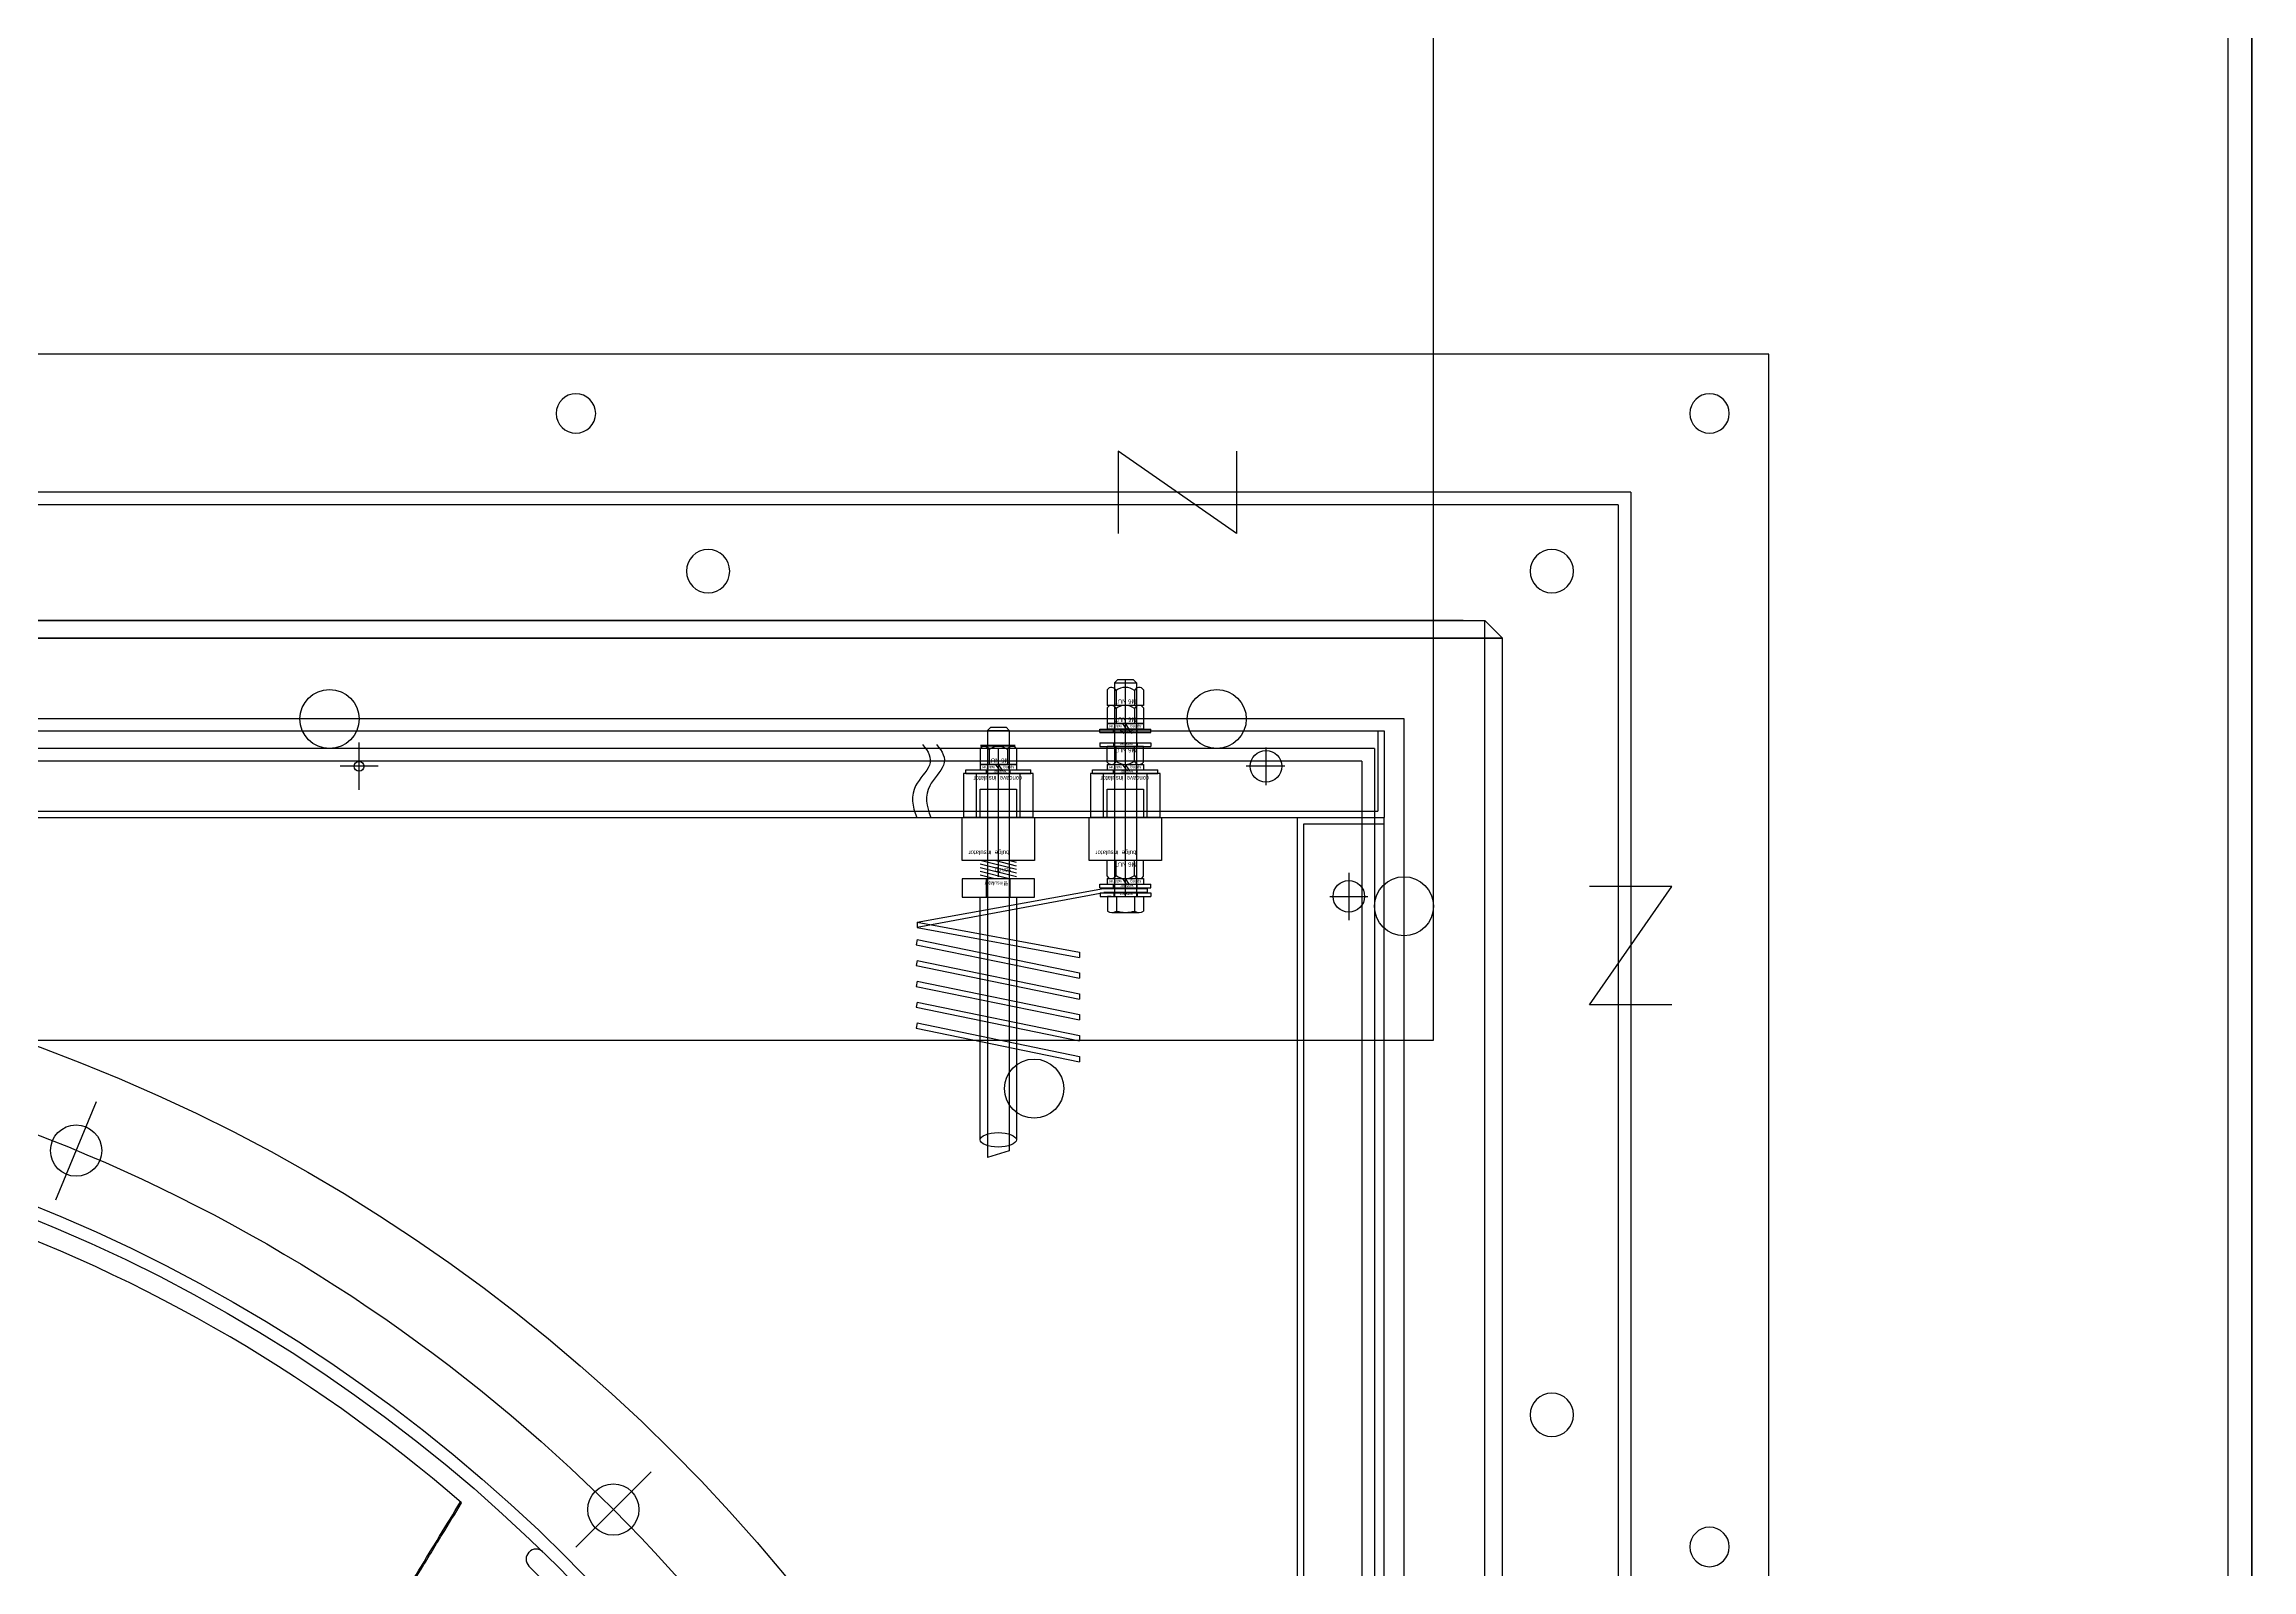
# Model space of a CAD drawing. Header units: millimetres. Extents: x 89978 to 501025, y -351975 to 835730.
# Drawn here: x 272390 to 272950, y -169260 to -168873 of the extents above; entities that cross this region are included whole.
import ezdxf
from ezdxf.enums import TextEntityAlignment as Align

# ---------------------------------------------------------------- set-up
doc = ezdxf.new("R2010")
doc.units = ezdxf.units.MM
doc.header["$LTSCALE"] = 150
doc.linetypes.add('CENTER', pattern=[50.8, 31.75, -6.35, 6.35, -6.35])
doc.layers.add('------00 Load Bank', color=3, linetype='Continuous')
doc.styles.add('ELEC', font='')
doc.styles.get('ELEC').set_extended_font_data('Dotum')

# ---------------------------------------------------------------- blocks, each defined once
blk = doc.blocks.new('A$Cd768ecee')
at = {"color": 0}
for p, q in [((0, 0), (0, 1180)), ((0, 1180), (1180, 1180)), ((35, 1145), (1145, 1145)), ((35, 1145), (35, 35)), ((38.2, 1141.8), (1141.8, 1141.8)), ((38.2, 1141.8), (38.2, 38.2)), ((100, 1080), (100, 100)), ((100, 1080), (1080, 1080)), ((103.2, 1076.8), (1076.8, 1076.8)), ((103.2, 1076.8), (103.2, 103.2))]:
    blk.add_line(p, q, dxfattribs=at)
for points in [[(135, 1155.42), (135, 1134.58), (165, 1155.42), (165, 1134.58)], [(24.58, 1015), (45.42, 1015), (24.58, 1045), (45.42, 1045)]]:
    blk.add_lwpolyline(points, dxfattribs=at)
for centre, radius in [((15, 1165), 5), ((302.5, 1165), 5), ((55, 1125), 5.5), ((269, 1125), 5.5), ((55, 911), 5.5), ((15, 877.5), 5)]:
    blk.add_circle(centre, radius, dxfattribs=at)
blk = doc.blocks.new('A$Ca2785acc')
h = blk.add_hatch()
h.set_pattern_fill('ANSI31', color=0, scale=0.46, angle=90, style=0)
h.set_pattern_definition([(135, (-808.9499, -1994.633), (-1.0327295, -1.0327295), [])])
h.paths.add_polyline_path([(63.28, 12.53), (67.29, 12.53), (67.29, 13.64), (63.28, 13.64)])
at = {"color": 0}
for p, q in [((0, 980), (0, 35)), ((22, 980), (22, 35)), ((20.4, 978.4), (20.4, 36.6)), ((95.12, 119.49), (100.65, 121.23)), ((93.29, 55.15), (93.29, 116.74)), ((102.49, 116.74), (102.49, 55.15)), ((118.72, 88.4), (77.32, 96.92)), ((77.32, 95.57), (77.32, 96.92)), ((118.45, 87.1), (77.32, 95.57)), ((118.72, 83.11), (77.32, 91.63)), ((77.32, 90.28), (77.32, 91.63)), ((118.45, 81.81), (77.32, 90.28)), ((118.72, 77.82), (77.32, 86.34)), ((77.32, 84.99), (77.32, 86.34)), ((118.45, 76.53), (77.32, 84.99)), ((118.45, 87.1), (118.72, 88.4)), ((118.72, 72.53), (77.32, 81.05)), ((77.32, 79.7), (77.32, 81.05)), ((118.45, 71.24), (77.32, 79.7)), ((118.45, 81.81), (118.72, 83.11)), ((118.72, 67.25), (77.32, 75.76)), ((77.32, 74.41), (77.32, 75.76)), ((118.45, 65.95), (77.32, 74.41)), ((118.45, 76.53), (118.72, 77.82)), ((118.45, 62.86), (77.32, 70.47)), ((77.32, 69.12), (77.32, 70.47)), ((118.45, 61.5), (77.32, 69.12)), ((118.45, 71.24), (118.72, 72.53)), ((118.45, 65.95), (118.72, 67.25)), ((118.45, 62.78), (71.15, 53.97)), ((118.45, 61.5), (118.45, 62.86)), ((9, 49), (9, 61)), ((118.45, 61.5), (71.21, 52.96)), ((13.8, 55), (4.2, 55)), ((72.07, 55), (59.19, 55)), ((59.19, 54.08), (59.19, 55)), ((72.07, 54.08), (59.19, 54.08)), ((72.13, 52.79), (59.25, 52.79)), ((59.25, 52.79), (59.25, 51.87)), ((72.13, 51.87), (59.25, 51.87)), ((68.48, 54.08), (60.11, 54.08)), ((60.11, 53.97), (71.15, 53.97)), ((61.06, 50.48), (61.06, 51.87)), ((64.8, 51.87), (61.06, 51.87)), ((65.73, 50.48), (61.06, 50.48)), ((69.26, 50.48), (62.12, 50.48)), ((62.64, 54.08), (62.64, 55)), ((62.7, 52.79), (62.7, 51.87)), ((65.73, 50.48), (64.8, 51.87)), ((70.26, 51.87), (65.46, 51.87)), ((66.39, 50.48), (65.46, 51.87)), ((65.63, 55), (65.63, 0)), ((70.26, 50.48), (66.39, 50.48)), ((68.62, 54.08), (68.62, 55)), ((68.68, 52.79), (68.68, 51.87)), ((70.26, 50.48), (70.26, 51.87)), ((71.15, 54.08), (71.15, 54.08)), ((72.07, 54.08), (72.07, 55)), ((72.13, 52.79), (72.13, 51.87)), ((102.49, 55.15), (93.29, 55.15)), ((94.9, 55.15), (94.9, 50.55)), ((95.13, 50.51), (102.49, 48.67)), ((98.81, 50.51), (102.49, 49.59)), ((100.88, 55.15), (100.88, 50.55)), ((56.49, 45.91), (74.89, 45.91)), ((56.49, 35), (56.49, 45.91)), ((61.09, 49.9), (61.09, 45.91)), ((61.09, 45.91), (70.29, 45.91)), ((63.39, 49.68), (63.39, 45.91)), ((65.69, 28.21), (65.69, 46.13)), ((67.99, 49.68), (67.99, 45.91)), ((70.29, 49.9), (70.29, 45.91)), ((74.89, 45.91), (74.89, 35)), ((88.69, 45.91), (107.09, 45.91)), ((88.69, 35), (88.69, 45.91)), ((93.29, 50.05), (102.49, 47.75)), ((93.29, 49.13), (102.49, 46.83)), ((93.29, 48.21), (102.49, 45.91)), ((93.29, 47.29), (98.81, 45.91)), ((93.29, 46.37), (95.13, 45.91)), ((97.89, 17.31), (97.89, 50.02)), ((107.09, 45.91), (107.09, 35)), ((20.4, 36.6), (0, 36.6)), ((985, 35), (0, 35)), ((0, 13), (0, 35)), ((22, 35), (0, 35)), ((61.09, 35), (56.49, 35)), ((60.17, 34.87), (60.17, 23.83)), ((61.09, 27.83), (61.09, 35)), ((74.89, 35), (70.29, 35)), ((70.29, 35), (70.29, 27.83)), ((71.21, 34.87), (71.21, 23.83)), ((93.29, 35), (88.69, 35)), ((92.37, 34.87), (92.37, 23.83)), ((93.29, 27.83), (93.29, 35)), ((107.09, 35), (102.49, 35)), ((102.49, 35), (102.49, 27.83)), ((103.41, 34.87), (103.41, 23.83)), ((983.4, 33.4), (1.6, 33.4)), ((1.6, 13), (1.6, 33.4)), ((260, 28), (260, 16)), ((73.97, 23.83), (57.41, 23.83)), ((57.41, 23.83), (57.41, 22.91)), ((73.97, 22.91), (57.41, 22.91)), ((61.06, 21.52), (61.06, 22.91)), ((64.8, 22.91), (61.06, 22.91)), ((70.29, 27.83), (61.09, 27.83)), ((62.7, 23.83), (62.7, 22.91)), ((65.73, 21.52), (64.8, 22.91)), ((66.39, 21.52), (65.46, 22.91)), ((68.68, 23.83), (68.68, 22.91)), ((70.26, 21.52), (70.26, 22.91)), ((73.97, 23.83), (73.97, 22.91)), ((106.17, 23.83), (89.61, 23.83)), ((89.61, 23.83), (89.61, 22.91)), ((106.17, 22.91), (89.61, 22.91)), ((97, 22.91), (93.26, 22.91)), ((93.26, 21.52), (93.26, 22.91)), ((97, 22.91), (93.26, 22.91)), ((102.49, 27.83), (93.29, 27.83)), ((94.9, 23.83), (94.9, 22.91)), ((97.93, 21.52), (97, 22.91)), ((98.59, 21.52), (97.66, 22.91)), ((100.88, 23.83), (100.88, 22.91)), ((102.46, 21.52), (102.46, 22.91)), ((106.17, 23.83), (106.17, 22.91)), ((72.13, 16.95), (59.25, 16.95)), ((59.25, 16.03), (59.25, 16.95)), ((65.73, 21.52), (61.06, 21.52)), ((61.09, 20.94), (61.09, 16.95)), ((61.09, 16.95), (70.29, 16.95)), ((62.7, 16.03), (62.7, 16.95)), ((63.39, 20.72), (63.39, 16.95)), ((70.26, 21.52), (66.39, 21.52)), ((67.99, 20.72), (67.99, 16.95)), ((68.68, 16.03), (68.68, 16.95)), ((70.29, 20.94), (70.29, 16.95)), ((72.13, 16.03), (72.13, 16.95)), ((97.93, 21.52), (93.26, 21.52)), ((93.29, 21.52), (102.49, 21.52)), ((93.29, 17.52), (93.29, 21.52)), ((95.59, 17.74), (95.59, 21.52)), ((102.46, 21.52), (98.59, 21.52)), ((100.19, 17.74), (100.19, 21.52)), ((102.49, 17.52), (102.49, 21.52)), ((985, 13), (0, 13)), ((72.13, 16.03), (59.25, 16.03)), ((72.13, 13.46), (59.25, 13.46)), ((59.25, 13.46), (59.25, 12.54)), ((72.13, 12.54), (59.25, 12.54)), ((61.06, 11.14), (61.06, 12.54)), ((64.8, 12.54), (61.06, 12.54)), ((61.09, 12.54), (70.29, 12.54)), ((62.7, 13.46), (62.7, 12.54)), ((65.73, 11.14), (64.8, 12.54)), ((66.39, 11.14), (65.46, 12.54)), ((68.68, 13.46), (68.68, 12.54)), ((70.26, 11.14), (70.26, 12.54)), ((72.13, 13.46), (72.13, 12.54)), ((65.73, 11.14), (61.06, 11.14)), ((61.09, 11.14), (70.29, 11.14)), ((61.09, 7.15), (61.09, 11.14)), ((61.09, 6.58), (70.29, 6.58)), ((61.09, 2.58), (61.09, 6.58)), ((63.39, 7.37), (63.39, 11.14)), ((63.39, 2.8), (63.39, 6.58)), ((70.26, 11.14), (66.39, 11.14)), ((67.99, 7.37), (67.99, 11.14)), ((67.99, 2.8), (67.99, 6.58)), ((70.29, 7.15), (70.29, 11.14)), ((70.29, 2.58), (70.29, 6.58))]:
    blk.add_line(p, q, dxfattribs=at)
at = {"color": 0, "linetype": 'Continuous'}
for p, q in [((95.12, 12.89), (95.12, 119.49)), ((100.65, 12.89), (100.65, 121.23)), ((61.03, 55), (61.03, 58.71)), ((69.07, 59.04), (62.18, 59.04)), ((63.33, 55), (63.33, 58.71)), ((67.93, 55), (67.93, 58.71)), ((70.22, 55), (70.22, 58.71)), ((70.22, 55), (61.03, 55)), ((62, 55), (61.03, 55)), ((62.86, 0.82), (62.86, 55)), ((68.39, 0.82), (68.39, 55)), ((69.26, 55), (70.22, 55)), ((100.65, 12.89), (95.12, 12.89)), ((95.94, 12.07), (95.12, 12.89)), ((99.83, 12.07), (95.94, 12.07)), ((99.83, 12.07), (100.65, 12.89)), ((68.39, 0.82), (62.86, 0.82)), ((63.69, 0), (62.86, 0.82)), ((67.57, 0), (63.69, 0)), ((67.57, 0), (68.39, 0.82))]:
    blk.add_line(p, q, dxfattribs=at)
at = {"color": 0, "linetype": 'CENTER'}
for p, q in [((30, 26.8), (30, 17.2)), ((25.2, 22), (35, 22)), ((255.2, 22), (264.8, 22))]:
    blk.add_line(p, q, dxfattribs=at)
at = {"color": 0}
blk.add_lwpolyline([(71.21, 52.96), (60.16, 52.96), (60.11, 54.08)], dxfattribs=at)
for points in [[(88.69, 50.55), (107.09, 50.55), (107.09, 55.15), (88.69, 55.15)], [(56.86, 23.83), (74.52, 23.83), (74.52, 34.87), (56.86, 34.87)], [(89.06, 23.83), (106.72, 23.83), (106.72, 34.87), (89.06, 34.87)]]:
    blk.add_lwpolyline(points, close=True, dxfattribs=at)
at = {"color": 0, "linetype": 'Continuous', "const_width": 0.479}
blk.add_lwpolyline([(93.55, 16.76), (102.45, 16.76)], dxfattribs=at)
at = {"color": 0}
for centre, radius in [((9, 55), 4), ((30, 22), 4), ((260, 22), 1.25)]:
    blk.add_circle(centre, radius, dxfattribs=at)
at = {"color": 0, "linetype": 'Continuous'}
for centre, radius, start, end in [((62.18, 56.93), 2.12, 57.1328, 122.8672), ((65.63, 51.08), 7.96, 73.2214, 106.7786), ((69.07, 56.93), 2.12, 57.1328, 122.8672)]:
    blk.add_arc(centre, radius, start, end, dxfattribs=at)
at = {"color": 0}
for centre, radius, start, end in [((62.18, 49.16), 1.32, 23.5257, 145.7248), ((65.69, 46.74), 3.74, 52.025, 127.975), ((69.2, 49.16), 1.32, 34.2752, 156.4743), ((62.18, 20.2), 1.32, 23.5257, 145.7248), ((65.69, 17.78), 3.74, 52.025, 127.975), ((69.2, 20.2), 1.32, 34.2752, 156.4743), ((94.38, 18.27), 1.32, 214.2752, 336.4743), ((97.89, 20.69), 3.74, 232.025, 307.975), ((101.4, 18.27), 1.32, 203.5257, 325.7248), ((62.18, 7.89), 1.32, 214.2752, 336.4743), ((65.69, 10.31), 3.74, 232.025, 307.975), ((69.2, 7.89), 1.32, 203.5257, 325.7248), ((62.18, 3.32), 1.32, 214.2752, 336.4743), ((65.69, 5.74), 3.74, 232.025, 307.975), ((69.2, 3.32), 1.32, 203.5257, 325.7248)]:
    blk.add_arc(centre, radius, start, end, dxfattribs=at)
blk.add_ellipse((97.9, 116.74), major_axis=(4.59, 0), ratio=0.400356, dxfattribs=at)
for points in [[(113.59, 16.47), (111.97, 18.18), (110.38, 21.53), (116.9, 27.43), (116.16, 32.1), (114.98, 35)], [(117.16, 16.47), (115.54, 18.18), (113.95, 21.53), (120.47, 27.43), (119.73, 32.1), (118.55, 35)]]:
    blk.add_open_spline(points, degree=3, knots=[8.483166, 8.483166, 8.483166, 8.483166, 15.848258, 22.664705, 31.871365, 31.871365, 31.871365, 31.871365], dxfattribs=at)
at = {"color": 0, "style": 'ELEC'}
for s, height, p in [('spring ', 0.736, (63.15, 50.87)), ('washer', 0.736, (65.29, 52.05)), ('washer', 0.736, (65.39, 54.09)), ('washer', 0.736, (68.25, 50.87)), ('평insulator ', 0.92, (98.57, 51.22)), ('M6 NUT', 1.104, (65.68, 46.33)), ('spring ', 1.104, (96.9, 47.83)), ('concave  insulator ', 1.104, (66, 24.5)), ('spring ', 0.736, (63.15, 21.91)), ('washer', 0.736, (65.29, 23.09)), ('washer', 0.736, (68.25, 21.91)), ('concave  insulator ', 1.104, (98.2, 24.5)), ('spring ', 0.736, (95.35, 21.91)), ('washer', 0.736, (97.49, 23.09)), ('washer', 0.736, (100.45, 21.91)), ('M6 NUT', 1.104, (65.68, 17.37)), ('washer', 0.736, (65.45, 16.03)), ('M6 NUT', 1.104, (97.88, 19.99)), ('spring ', 0.736, (63.15, 11.53)), ('washer', 0.736, (65.29, 12.72)), ('washer', 0.736, (68.25, 11.53)), ('M6 NUT', 1.104, (65.68, 9.62)), ('M6 NUT', 1.104, (65.68, 5.05))]:
    blk.add_text(s, height=height, dxfattribs=at).set_placement(p, align=Align.CENTER)
at = {"color": 0, "style": 'ELEC', "text_generation_flag": 6}
for p in [(68.27, 43.37), (100.47, 43.37)]:
    blk.add_text('bulge  insulator ', height=1.104, rotation=180, dxfattribs=at).set_placement(p, align=Align.CENTER)
blk = doc.blocks.new('A$C02650c35')
at = {"color": 0}
for p, q in [((4.5, 1065), (0, 1060.5)), ((1040.5, 1065), (4.5, 1065)), ((4.5, 1065), (4.5, 24.5)), ((4.5, 24.5), (4.5, 1065)), ((1040.5, 1065), (4.5, 1065)), ((0, 24.5), (0, 1060.5)), ((0, 24.5), (0, 1060.5)), ((1045, 1060.5), (0, 1060.5)), ((0, 1055), (0, 30))]:
    blk.add_line(p, q, dxfattribs=at)
at = {"color": 0, "linetype": 'CENTER'}
for p, q in [((1020, 1040), (25, 1040)), ((25, 1040), (25, 45)), ((235.06, 829.94), (215.97, 849.03)), ((146.94, 698.06), (122, 708.39))]:
    blk.add_line(p, q, dxfattribs=at)
at = {"color": 0, "linetype": 'Continuous'}
for p, q in [((246.92, 825.15), (239.85, 818.08)), ((236.31, 818.08), (236.29, 818.11))]:
    blk.add_line(p, q, dxfattribs=at)
at = {"color": 0}
for centre, radius in [((72.5, 1040), 7.5), ((25, 992.5), 7.5), ((522.5, 542.5), 441), ((118.75, 946.19), 7.5), ((118.75, 946.19), 7.5), ((522.5, 542.5), 403), ((522.5, 542.5), 399.8), ((225.52, 839.48), 6.5), ((225.52, 839.48), 6.5), ((25, 767.5), 7.5), ((134.47, 703.23), 6.5), ((134.47, 703.23), 6.5)]:
    blk.add_circle(centre, radius, dxfattribs=at)
at = {"color": 0, "linetype": 'CENTER'}
blk.add_circle((522.5, 542.5), 420, dxfattribs=at)
blk.add_circle((522.5, 542.5), 420, dxfattribs=at)
at = {"color": 0, "linetype": 'Continuous'}
for centre, start, end in [((238.05, 819.88), 135.7211, 225), ((238.08, 819.85), 225, 315)]:
    blk.add_arc(centre, 2.5, start, end, dxfattribs=at)
at = {"color": 0}
blk.add_arc((522.5, 542.5), 395, 139.1258, 161.5122, dxfattribs=at)
at = {"color": 0, "linetype": 'Continuous', "lineweight": 25}
for points, knots in [([(378.79, 684.35), (373.83, 689.36), (363.52, 699.79), (347.3, 715.03), (330.13, 729.93), (312.58, 743.53), (294.87, 756.05), (277.12, 767.74), (259.11, 779.04), (241.22, 789.96), (229.37, 797.19), (223.58, 800.71)], [0, 0, 0, 0, 0.1081379, 0.2251135, 0.3413954, 0.4570616, 0.5657729, 0.6743483, 0.7829008, 0.8914823, 0.994843, 0.994843, 0.994843, 0.994843]), ([(378.79, 684.43), (378.31, 684.93), (376.37, 686.92), (372.96, 690.37), (368.51, 694.83), (363.93, 699.34), (359.48, 703.64), (355.2, 707.7), (351.29, 711.35), (347.67, 714.67), (344.56, 717.47), (341.97, 719.78), (339.54, 721.91), (336.88, 724.21), (333.64, 726.97), (328.1, 731.58), (320.44, 737.69), (310.84, 744.94), (301.45, 751.69), (292.47, 757.87), (285.45, 762.56), (279.96, 766.14), (275.53, 769.01), (270.28, 772.36), (264.16, 776.22), (257.22, 780.53), (249.46, 785.31), (240.91, 790.54), (232.27, 795.81), (226.48, 799.36), (223.82, 800.99)], [0, 0, 0, 0, 0.0105993, 0.042715, 0.074456, 0.1073437, 0.1413731, 0.1694151, 0.1979263, 0.223438, 0.2448649, 0.2622189, 0.2766961, 0.2944954, 0.3162608, 0.341978, 0.4051023, 0.466824, 0.5267457, 0.5825963, 0.6340774, 0.6563171, 0.6830925, 0.7149493, 0.751887, 0.7939052, 0.84012, 0.8912343, 0.9472267, 0.994836, 0.994836, 0.994836, 0.994836])]:
    blk.add_open_spline(points, degree=3, knots=knots, dxfattribs=at)

msp = doc.modelspace()

# ---------------------------------------------------------------- linework, layer by layer
at = {"layer": '------00 Load Bank'}
msp.add_line((272950.18, -167591.43), (272950.18, -169099.13), dxfattribs=at)
at = {"layer": '------00 Load Bank', "elevation": 0}
msp.add_lwpolyline([(272950.18, -167591.43), (271580.18, -167591.43), (271580.18, -170191.43), (272950.18, -170191.43), (272950.18, -167591.43)], dxfattribs=at)
for points in [[(272950.18, -170191.43), (271580.18, -170191.43), (271580.18, -167591.43), (272950.18, -167591.43)], [(272944.18, -167597.43), (271586.18, -167597.43), (271586.18, -170185.43), (272944.18, -170185.43)]]:
    msp.add_lwpolyline(points, close=True, dxfattribs=at)
at = {"layer": '------00 Load Bank', "ltscale": 2, "elevation": 0}
msp.add_lwpolyline([(272742.66, -169125.36), (272742.66, -168693.05), (271732.66, -168693.05), (271732.66, -169125.36)], close=True, dxfattribs=at)

# ---------------------------------------------------------------- block references
at = {"layer": '------00 Load Bank', "xscale": -1}
msp.add_blockref('A$Cd768ecee', (272827.66, -170131.43), dxfattribs=at)
at = {"layer": '------00 Load Bank'}
for name, p, rotation in [('A$C02650c35', (271695.16, -169018.93), 270), ('A$Ca2785acc', (272730.16, -169033.93), 180), ('A$Ca2785acc', (272730.16, -169033.93), 180)]:
    msp.add_blockref(name, p, dxfattribs=dict(at, rotation=rotation))

doc.saveas('drawing.dxf')
